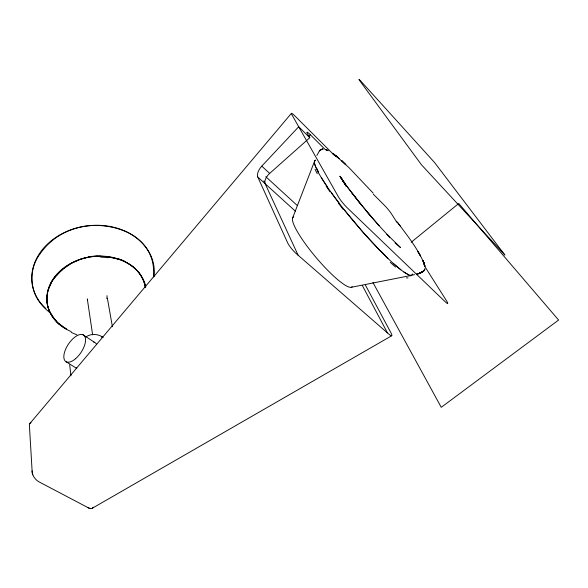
<?xml version="1.0" encoding="UTF-8"?>
<svg xmlns="http://www.w3.org/2000/svg" width="588" height="588" viewBox="0 0 588 588"><rect width="100%" height="100%" fill="white"/><g stroke="black" fill="none" stroke-linecap="round" stroke-linejoin="round"><path stroke-width="0.88" d="M46.842 298.072L46.819 299.057A42.939 33.994 -7.8 0 0 47.238 303.878L47.422 304.819A47.518 37.647 -8.2 0 0 48.179 307.656M48.503 289.281L51.016 283.497M424.896 268.951L424.315 270.223L424.896 268.951C423.728 272.487 419.575 273.369 416.407 274.265L421.478 272.494L424.22 270.245L423.015 271.619L418.083 273.81L421.478 272.494L417.583 273.949M292.552 218.148L314.543 161.266M412.651 274.265L412.423 274.75M316.866 155.467L319.615 150.601L322.562 149.073M29.716 423.72L291.325 113.44M257.742 177.01A9.121 4.454 -54.3 0 1 261.763 166.147L298.704 126.751L309.773 137.732L269.649 173.416A9.011 4.667 -47.9 0 0 265.144 183.713M308.656 136.372L310.405 134.814L325.443 149.786M412.261 274.941L410.409 275.368M62.181 269.723L70.876 263.556L79.836 259.462A42.998 33.67 -8.7 0 1 87.149 257.485M411.181 242.263L458.75 203.485L558.6 320.041L441.25 407.322L372.932 282.49M85.944 336.961C91.022 333.256 98.225 333.866 103.187 337.439M92.345 508.223L391.726 335.741M315.565 160.12C313.169 161.553 315.168 165.088 315.771 167.073M321.276 149.448L320.629 149.742L322.393 149.183M321.827 149.271L321.158 149.448L321.548 149.345M413.335 274.956L414.628 274.669M351.22 287.304L411.497 275.368M87.142 257.456L88.398 257.213M322.775 149.109L322.187 149.205L323.15 149.065M108.163 256.89L117.644 258.999M76.903 334.829L71.199 332.404M327.869 150.425L326.494 149.867L328.251 150.756M408.719 274.846L403.89 272.053M325.524 149.506L327.266 150.388L325.906 149.69M87.943 507.598L88.839 508.054A7.887 4.116 52.1 0 0 90.545 508.546M66.238 361.826L76.543 368.323M63.945 327.413L66.113 328.81M332.301 153.343L339.232 158.62L332.683 153.314L336.292 156.254L333.065 153.578M82.981 334.734L94.528 342.356M61.916 326.024L59.476 324.069M400.891 269.833L393.188 263.351M335.461 155.401L348.904 167.573L373.218 193.18M134.409 267.966L133.601 267.283A44.35 35.17 -9 0 0 131.028 265.342L128.25 263.6A52.295 41.16 -8.2 0 0 125.259 262.013M395.136 242.903L400.435 247.504L386.933 234.274L389.66 237.184L377.636 224.109L359.378 202.537L347.28 186.837M295.323 211.143L257.757 176.995L287.613 242.763A9.878 2.021 49.6 0 0 296.279 253.634L389.021 334.278A9.092 1.676 50.9 0 0 391.079 333.051L365.405 285.062M265.798 176.694L297.278 205.528M261.763 166.139L269.649 173.416M387.904 258.441L385.64 256.243M334.153 155.114L294.978 116.005A8.916 1.058 48.9 0 0 291.773 114.52L338.519 197.024A10.187 1.396 49.5 0 0 347.574 208.13L445.256 301.813A9.298 1.132 50.5 0 0 446.637 300.975L424.227 265.578M373.365 194.268L384.383 205.263A8.129 0.889 49.7 0 1 391.586 214.017L396.944 222.484M380.921 251.532L363.039 232.26L344.377 209.938M136.688 270.135L138.739 272.45M377.636 224.109L379.062 225.674L368.603 213.709L351.528 192.511M365.78 210.364L372.366 218.097M362.171 205.962L348.882 188.976L339.982 176.253L345.781 185.463M397.753 222.779C407.565 235.861 418.112 248.989 424.374 264.21L423.206 260.932L424.896 266.482L422.956 260.513L424.933 266.151L423.742 262.638L424.742 265.409M396.532 221.191L400.369 226.137M339.754 203.985L331.434 192.798M327.641 187.359L321.393 177.723M339.982 176.253L345.347 184.382L342.312 179.774M344.465 183.397L340.724 177.289L342.966 180.891M340.724 177.289L346.281 186.3M345.399 184.926L346.332 186.455M309.773 137.732L307.37 133.557A8.93 1.066 49.1 0 1 310.405 134.814M318.534 172.769L317.594 170.99M362.252 285.356L387.492 332.948M49.612 311.331L54.463 318.953A52.317 42.351 -14.2 0 0 56.492 321.261M263.858 180.92L298.116 255.229M144.266 282.924L143.597 281.035A56.103 44.989 -21.6 0 0 142.833 279.204L140.503 274.897A41.27 32.009 -3 0 0 138.672 272.487M145.361 287.576C143.45 273.971 132.153 263.667 119.511 259.617A53.677 42.402 -8.6 0 0 104.37 256.471C88.744 255.082 72.508 260.036 60.968 270.811A55.228 43.659 -9.1 0 0 53.773 279.006C44.306 291.045 44.614 309.354 55.654 320.313A54.588 43.328 -9 0 0 63.217 326.943M107.376 298.145L112.404 326.774M101.768 336.49L101.952 337.63M87.296 298.836L92.639 334.859M69.685 364.832L70.935 375.783M32.171 471.826L32.244 472.767A8.173 4.454 50 0 0 32.796 474.832M32.112 470.9L32.149 471.554M30.958 422.618A7.909 4.087 48.5 0 0 29.407 425.514L32.193 472.274A8.335 4.542 50 0 0 39.006 481.866L88.376 507.826A8.048 4.197 52.1 0 0 93.286 507.143M352.212 286.709A45.621 8.453 49.8 0 1 315.374 256.677A45.621 8.453 49.8 0 1 293.779 216.891M412.688 273.964A75.117 9.915 49.7 0 1 357.916 226.373A75.117 9.915 49.7 0 1 315.337 160.245M395.68 267.121A73.992 10.4 50.2 0 1 390.285 262.351M385.214 255.449A81.107 11.782 50.3 0 1 380.561 250.775M343.223 209.446A73.11 9.665 49.9 0 1 338.357 203.139M330.037 191.835A78.424 12.782 48.7 0 1 326.215 186.264M317.285 173.776A73.801 10.591 49 0 1 315.08 169.285M318.512 171.88A81.012 11.348 48.9 0 1 316.513 167.823M410.74 275.772A73.03 9.489 49.7 0 1 409.329 275.603M408.013 277.911A78.608 13.362 54.1 0 1 406.352 277.874M71.177 331.581A50.002 39.594 -8.7 0 1 68.649 264.615A50.002 39.594 -8.7 0 1 145.773 286.981M49.399 312.169A61.52 49.524 -8.2 0 1 72.471 229.276A61.52 49.524 -8.2 0 1 154.063 276.698M45.82 308.479A67.186 54.243 -8.6 0 1 42.939 305.525C29.209 291.839 28.474 269.039 40.102 253.818A67.907 54.544 -8.7 0 1 48.936 243.535C63.129 230.026 83.334 223.866 102.702 225.785A66.032 52.993 -8.1 0 1 121.429 229.908C137.144 235.178 150.903 248.32 153.137 265.261A68.392 55.029 -7.6 0 1 153.387 276.904M144.479 282.872A50.34 39.91 -10.4 0 1 145.236 287.238M134.314 268.04A46.864 37.61 -11 0 1 136.607 270.193M117.857 258.624A50.281 39.602 -8.2 0 1 125.523 261.697M100.724 257.169A51.274 39.139 -7.3 0 1 107.905 257.728M97.101 256.236A53.023 43.122 -9.2 0 1 100.842 256.221M88.347 256.919A49.076 39.315 -8.8 0 1 97.108 256M56.72 275.441A54.853 43.189 -9.5 0 1 62.321 269.819M55.118 277.088A57.536 45.644 -8.8 0 1 56.529 275.346M50.722 283.416A52.619 41.388 -9.9 0 1 54.816 276.955M47.606 292.236A48.084 37.536 -12.9 0 1 48.451 289.274M46.915 298.072A45.349 35.721 -9.4 0 1 47.606 293.221M49.679 311.309A46.511 36.868 -8.7 0 1 48.216 307.649M59.167 324.311A53.185 42.689 -11.9 0 1 56.205 321.445M66.326 328.92A53.001 41.961 -8.6 0 1 61.931 326.009M107.001 295.646A9.996 7.909 -8.7 0 1 106.737 298.557M87.641 300.086A9.996 7.909 -8.7 0 1 87.392 299.365M93.757 342.113A15.817 7.673 -56.3 0 1 96.653 344.575M76.793 368.286A15.817 7.673 -56.3 0 1 76.337 367.64M423.529 271.09L419.626 273.295L423.529 271.09M319.99 150.278L319.38 150.873L321.011 149.565L319.615 150.601L319.99 150.278M423.875 270.825L422.235 272.06L423.875 270.825M342.245 161.2L341.753 160.737L345.825 164.669L342.245 161.2M504.835 254.949L421.456 164.772L359.643 80.571A9.063 0.419 49.3 0 1 362.068 82.504L434.605 162.575L504.835 254.949M420.427 255.795L417.87 251.451L420.427 255.795M75.58 358.695A15.964 7.556 -56.2 0 0 83.65 335.109A15.964 7.556 -56.2 0 0 64.871 351.168A15.964 7.556 -56.2 0 0 75.58 358.695"/></g></svg>
